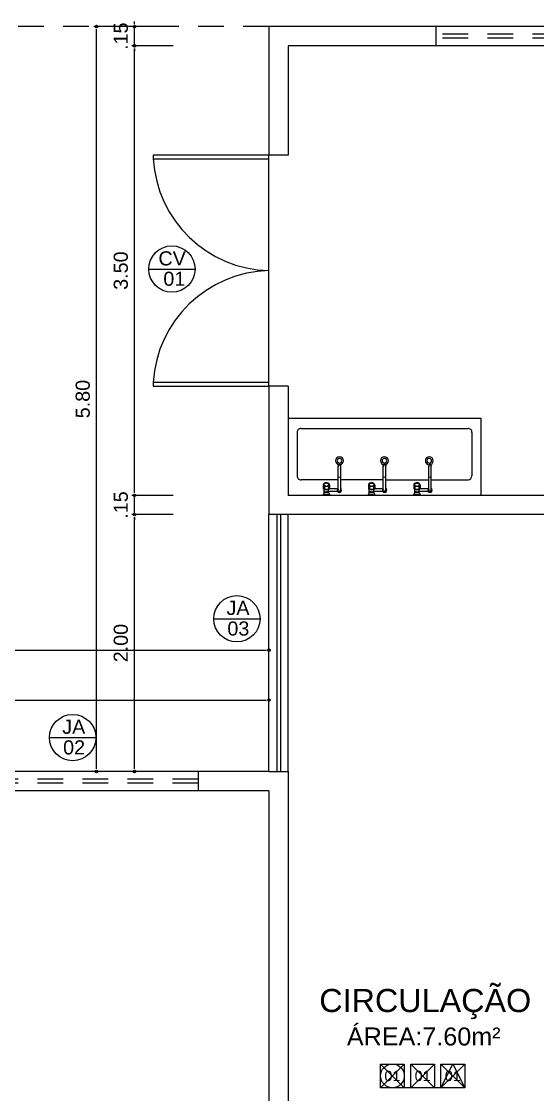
# Model space of a CAD drawing. Header units: millimetres. Extents: x 2125 to 3408, y 1171 to 1686.
# Drawn here: x 2905.72 to 2909.74, y 1473.12 to 1481.47 of the extents above; entities that cross this region are included whole.
import ezdxf
from ezdxf.enums import TextEntityAlignment as Align

# ---------------------------------------------------------------- set-up
doc = ezdxf.new("R2010")
doc.units = ezdxf.units.MM
doc.linetypes.add('CONTORNO_QUADRO_T', pattern=[0.35, 0.2, -0.15])
for name, color, linetype in [('APCOZ', 7, 'Continuous'), ('APCOZ-I', 251, 'Continuous'), ('at_Entity', 7, 'Continuous'), ('cotas', 7, 'Continuous'), ('ESQUADRIA', 3, 'Continuous'), ('Esquadrias portas', 7, 'Continuous'), ('Esquadrias_Portas', 2, 'Continuous'), ('JANELA2', 1, 'Continuous'), ('Layout_Equipamentos', 7, 'Continuous'), ('PAREDE', 4, 'Continuous'), ('soleira piso', 7, 'Continuous'), ('TEXTO01', 7, 'Continuous'), ('TEXTO02', 3, 'Continuous'), ('TEXTO03', 2, 'Continuous'), ('TEXTO_ESP_FORRO', 62, 'Continuous'), ('TEXTO_ESP_PAREDES', 10, 'Continuous'), ('TEXTO_ESP_PISO', 150, 'Continuous')]:
    doc.layers.add(name, color=color, linetype=linetype)
doc.styles.add('ARIAL', font='sanss___.ttf')
doc.styles.add('ROMANS', font='arial.ttf')
doc.styles.add('TEXTO1', font='swissko.ttf', dxfattribs={"width": 0.6, "height": 0.1})
doc.dimstyles.new('ESCALA75', dxfattribs={"dimtxt": 0.11, "dimasz": 0.02, "dimexe": 0.02, "dimexo": 0.04, "dimgap": 0.05, "dimtad": 1, "dimzin": 4, "dimdsep": 46, "dimtxsty": 'ROMANS', "dimblk1": 'PPC', "dimblk2": 'PPC', "dimsah": 1, "dimcen": 0.02, "dimclrd": 7, "dimclre": 7, "dimclrt": 3, "dimazin": 1, "dimtfac": 1, "dimtix": 1, "dimtmove": 0, "dimatfit": 3, "dimldrblk": 'PPC', "dimfxl": 0, "dimtolj": 1, "dimtzin": 12, "dimarcsym": 0})

# ---------------------------------------------------------------- blocks, each defined once
blk = doc.blocks.new('PPC')
at = {"color": 2}
blk.add_circle((0, 0), 0.5, dxfattribs=at)
blk = doc.blocks.new('*D1064')
at = {"layer": 'cotas', "color": 7, "lineweight": -2, "transparency": 16777216}
for p, q in [((2901.7967, 1475.8876), (2901.7967, 1476.2076)), ((2901.8167, 1476.1876), (2907.6267, 1476.1876)), ((2907.6467, 1475.8876), (2907.6467, 1476.2076))]:
    blk.add_line(p, q, dxfattribs=at)
at = {"layer": 'DEFPOINTS', "color": 0, "transparency": 16777216}
for p in [(2907.6467, 1476.1876), (2901.7967, 1475.1036), (2907.6467, 1475.1036)]:
    blk.add_point(p, dxfattribs=at)
at = {"layer": 'cotas', "color": 7, "lineweight": -2, "transparency": 16777216, "xscale": 0.02, "yscale": 0.02, "zscale": 0.02, "rotation": 180}
blk.add_blockref('PPC', (2901.7967, 1476.1876), dxfattribs=at)
at = {"layer": 'cotas', "color": 7, "lineweight": -2, "transparency": 16777216, "xscale": 0.02, "yscale": 0.02, "zscale": 0.02}
blk.add_blockref('PPC', (2907.6467, 1476.1876), dxfattribs=at)
at = {"layer": 'cotas', "color": 3, "transparency": 16777216, "insert": (2904.7217, 1476.2938), "char_height": 0.11, "attachment_point": 5, "style": 'ROMANS'}
blk.add_mtext('\\A1;5.85', dxfattribs=at)
blk = doc.blocks.new('*D1066')
at = {"layer": 'cotas', "color": 7, "lineweight": -2, "transparency": 16777216}
for p, q in [((2896.2467, 1476.2766), (2896.2467, 1476.5966)), ((2907.6467, 1476.2766), (2907.6467, 1476.5966)), ((2896.2667, 1476.5766), (2907.6267, 1476.5766))]:
    blk.add_line(p, q, dxfattribs=at)
at = {"layer": 'DEFPOINTS', "color": 0, "transparency": 16777216}
for p in [(2907.6467, 1476.5766), (2896.2467, 1475.7315), (2907.6467, 1475.7315)]:
    blk.add_point(p, dxfattribs=at)
at = {"layer": 'cotas', "color": 7, "lineweight": -2, "transparency": 16777216, "xscale": 0.02, "yscale": 0.02, "zscale": 0.02, "rotation": 180}
blk.add_blockref('PPC', (2896.2467, 1476.5766), dxfattribs=at)
at = {"layer": 'cotas', "color": 7, "lineweight": -2, "transparency": 16777216, "xscale": 0.02, "yscale": 0.02, "zscale": 0.02}
blk.add_blockref('PPC', (2907.6467, 1476.5766), dxfattribs=at)
at = {"layer": 'cotas', "color": 3, "transparency": 16777216, "insert": (2901.9467, 1476.6828), "char_height": 0.11, "attachment_point": 5, "style": 'ROMANS'}
blk.add_mtext('\\A1;11.40', dxfattribs=at)
blk = doc.blocks.new('*D1070')
at = {"layer": 'cotas', "color": 7, "lineweight": -2, "transparency": 16777216}
for p, q in [((2906.9009, 1477.6312), (2906.5809, 1477.6312)), ((2906.6009, 1475.6512), (2906.6009, 1477.6112)), ((2906.9009, 1475.6312), (2906.5809, 1475.6312))]:
    blk.add_line(p, q, dxfattribs=at)
at = {"layer": 'DEFPOINTS', "color": 0, "transparency": 16777216}
for p in [(2906.6009, 1477.6312), (2907.1209, 1477.6312), (2907.1209, 1475.6312)]:
    blk.add_point(p, dxfattribs=at)
at = {"layer": 'cotas', "color": 7, "lineweight": -2, "transparency": 16777216, "xscale": 0.02, "yscale": 0.02, "zscale": 0.02}
for p, rotation in [((2906.6009, 1477.6312), 90), ((2906.6009, 1475.6312), 270)]:
    blk.add_blockref('PPC', p, dxfattribs=dict(at, rotation=rotation))
at = {"layer": 'cotas', "color": 3, "transparency": 16777216, "insert": (2906.4947, 1476.6312), "char_height": 0.11, "attachment_point": 5, "rotation": 90, "style": 'ROMANS'}
blk.add_mtext('\\A1;2.00', dxfattribs=at)
blk = doc.blocks.new('*D1071')
at = {"layer": 'cotas', "color": 7, "lineweight": -2, "transparency": 16777216}
for p, q in [((2906.9009, 1477.7812), (2906.5809, 1477.7812)), ((2906.6009, 1477.8012), (2906.6009, 1477.8212)), ((2906.6009, 1477.6312), (2906.6009, 1477.7812)), ((2906.9009, 1477.6312), (2906.5809, 1477.6312)), ((2906.6009, 1477.6112), (2906.6009, 1477.5912))]:
    blk.add_line(p, q, dxfattribs=at)
at = {"layer": 'DEFPOINTS', "color": 0, "transparency": 16777216}
for p in [(2906.6009, 1477.7812), (2907.2709, 1477.7812), (2907.1209, 1477.6312)]:
    blk.add_point(p, dxfattribs=at)
at = {"layer": 'cotas', "color": 7, "lineweight": -2, "transparency": 16777216, "xscale": 0.02, "yscale": 0.02, "zscale": 0.02}
for p, rotation in [((2906.6009, 1477.7812), 270), ((2906.6009, 1477.6312), 90)]:
    blk.add_blockref('PPC', p, dxfattribs=dict(at, rotation=rotation))
at = {"layer": 'cotas', "color": 3, "transparency": 16777216, "insert": (2906.4947, 1477.7062), "char_height": 0.11, "attachment_point": 5, "rotation": 90, "style": 'ROMANS'}
blk.add_mtext('\\A1;.15', dxfattribs=at)
blk = doc.blocks.new('*D1072')
at = {"layer": 'cotas', "color": 7, "lineweight": -2, "transparency": 16777216}
for p, q in [((2906.9009, 1481.2812), (2906.5809, 1481.2812)), ((2906.6009, 1477.8012), (2906.6009, 1481.2612)), ((2906.9009, 1477.7812), (2906.5809, 1477.7812))]:
    blk.add_line(p, q, dxfattribs=at)
at = {"layer": 'DEFPOINTS', "color": 0, "transparency": 16777216}
for p in [(2906.6009, 1481.2812), (2907.2709, 1481.2812), (2907.2709, 1477.7812)]:
    blk.add_point(p, dxfattribs=at)
at = {"layer": 'cotas', "color": 7, "lineweight": -2, "transparency": 16777216, "xscale": 0.02, "yscale": 0.02, "zscale": 0.02}
for p, rotation in [((2906.6009, 1481.2812), 90), ((2906.6009, 1477.7812), 270)]:
    blk.add_blockref('PPC', p, dxfattribs=dict(at, rotation=rotation))
at = {"layer": 'cotas', "color": 3, "transparency": 16777216, "insert": (2906.4947, 1479.5312), "char_height": 0.11, "attachment_point": 5, "rotation": 90, "style": 'ROMANS'}
blk.add_mtext('\\A1;3.50', dxfattribs=at)
blk = doc.blocks.new('*D1073')
at = {"layer": 'cotas', "color": 7, "lineweight": -2, "transparency": 16777216}
for p, q in [((2906.6009, 1481.4512), (2906.6009, 1481.4712)), ((2906.9009, 1481.4312), (2906.5809, 1481.4312)), ((2906.6009, 1481.2812), (2906.6009, 1481.4312)), ((2906.9009, 1481.2812), (2906.5809, 1481.2812)), ((2906.6009, 1481.2612), (2906.6009, 1481.2412))]:
    blk.add_line(p, q, dxfattribs=at)
at = {"layer": 'DEFPOINTS', "color": 0, "transparency": 16777216}
for p in [(2906.6009, 1481.4312), (2907.2692, 1481.4312), (2907.2709, 1481.2812)]:
    blk.add_point(p, dxfattribs=at)
at = {"layer": 'cotas', "color": 7, "lineweight": -2, "transparency": 16777216, "xscale": 0.02, "yscale": 0.02, "zscale": 0.02}
for p, rotation in [((2906.6009, 1481.4312), 270), ((2906.6009, 1481.2812), 90)]:
    blk.add_blockref('PPC', p, dxfattribs=dict(at, rotation=rotation))
at = {"layer": 'cotas', "color": 3, "transparency": 16777216, "insert": (2906.4947, 1481.3562), "char_height": 0.11, "attachment_point": 5, "rotation": 90, "style": 'ROMANS'}
blk.add_mtext('\\A1;.15', dxfattribs=at)
blk = doc.blocks.new('*D1105')
at = {"layer": 'cotas', "color": 7, "lineweight": -2, "transparency": 16777216}
for p, q in [((2906.605, 1481.4312), (2906.285, 1481.4312)), ((2906.305, 1475.6512), (2906.305, 1481.4112)), ((2906.605, 1475.6312), (2906.285, 1475.6312))]:
    blk.add_line(p, q, dxfattribs=at)
at = {"layer": 'DEFPOINTS', "color": 0, "transparency": 16777216}
for p in [(2906.305, 1481.4312), (2907.6467, 1481.4312), (2907.6467, 1475.6312)]:
    blk.add_point(p, dxfattribs=at)
at = {"layer": 'cotas', "color": 7, "lineweight": -2, "transparency": 16777216, "xscale": 0.02, "yscale": 0.02, "zscale": 0.02}
for p, rotation in [((2906.305, 1481.4312), 90), ((2906.305, 1475.6312), 270)]:
    blk.add_blockref('PPC', p, dxfattribs=dict(at, rotation=rotation))
at = {"layer": 'cotas', "color": 3, "transparency": 16777216, "insert": (2906.1988, 1478.5312), "char_height": 0.11, "attachment_point": 5, "rotation": 90, "style": 'ROMANS'}
blk.add_mtext('\\A1;5.80', dxfattribs=at)
blk = doc.blocks.new('new block19')
at = {"layer": 'APCOZ'}
for p, q in [((0.3881, 0.0547), (0.3881, 0.2257)), ((0.4081, 0.0547), (0.4081, 0.2257)), ((0.7396, 0.0547), (0.7396, 0.2257)), ((0.7596, 0.0547), (0.7596, 0.2257)), ((1.0927, 0.0547), (1.0927, 0.2257)), ((1.1127, 0.0547), (1.1127, 0.2257)), ((0.279, 0.0215), (0.2682, -0.0001)), ((0.2716, 0.0797), (0.2716, 0.0581)), ((0.279, 0.0215), (0.279, 0.0456)), ((0.3142, 0.0215), (0.3142, 0.0307)), ((0.384, 0.0307), (0.3142, 0.0307)), ((0.3142, 0.0215), (0.3249, -0.0001)), ((0.384, 0.0507), (0.3192, 0.0507)), ((0.3216, 0.0797), (0.3216, 0.0581)), ((0.6305, 0.0215), (0.6197, -0.0001)), ((0.6231, 0.0797), (0.6231, 0.0581)), ((0.6305, 0.0215), (0.6305, 0.0456)), ((0.6657, 0.0215), (0.6657, 0.0307)), ((0.7355, 0.0307), (0.6657, 0.0307)), ((0.6657, 0.0215), (0.6764, -0.0001)), ((0.7355, 0.0507), (0.6707, 0.0507)), ((0.6731, 0.0797), (0.6731, 0.0581)), ((0.9836, 0.0215), (0.9729, -0.0001)), ((0.9762, 0.0797), (0.9762, 0.0581)), ((0.9836, 0.0215), (0.9836, 0.0456)), ((1.0188, 0.0215), (1.0188, 0.0307)), ((1.0887, 0.0307), (1.0188, 0.0307)), ((1.0188, 0.0215), (1.0296, -0.0001)), ((1.0887, 0.0507), (1.0239, 0.0507)), ((1.0262, 0.0797), (1.0262, 0.0581))]:
    blk.add_line(p, q, dxfattribs=at)
at = {"layer": 'APCOZ', "linetype": 'Continuous'}
for points in [[(0.3215, 0.0802, 0), (0.321, 0.0834, 0), (0.3197, 0.0864, 0), (0.3176, 0.0893, 0), (0.3148, 0.0918, 0), (0.3114, 0.0939, 0), (0.3075, 0.0956, 0), (0.3033, 0.0967, 0), (0.2988, 0.0973, 0), (0.2943, 0.0973, 0), (0.2898, 0.0967, 0), (0.2856, 0.0956, 0), (0.2817, 0.0939, 0), (0.2783, 0.0918, 0), (0.2755, 0.0893, 0), (0.2734, 0.0864, 0), (0.2721, 0.0834, 0), (0.2716, 0.0802, 0)], [(0.6731, 0.0802, 0), (0.6725, 0.0834, 0), (0.6712, 0.0864, 0), (0.6691, 0.0893, 0), (0.6663, 0.0918, 0), (0.6629, 0.0939, 0), (0.6591, 0.0956, 0), (0.6548, 0.0967, 0), (0.6503, 0.0973, 0), (0.6458, 0.0973, 0), (0.6413, 0.0967, 0), (0.6371, 0.0956, 0), (0.6332, 0.0939, 0), (0.6298, 0.0918, 0), (0.6271, 0.0893, 0), (0.625, 0.0864, 0), (0.6236, 0.0834, 0), (0.6231, 0.0802, 0)], [(1.0262, 0.0802, 0), (1.0257, 0.0834, 0), (1.0243, 0.0864, 0), (1.0223, 0.0893, 0), (1.0195, 0.0918, 0), (1.0161, 0.0939, 0), (1.0122, 0.0956, 0), (1.008, 0.0967, 0), (1.0035, 0.0973, 0), (0.999, 0.0973, 0), (0.9945, 0.0967, 0), (0.9903, 0.0956, 0), (0.9864, 0.0939, 0), (0.983, 0.0918, 0), (0.9802, 0.0893, 0), (0.9781, 0.0864, 0), (0.9768, 0.0834, 0), (0.9762, 0.0802, 0)], [(0.2716, 0.0581, 0), (0.2719, 0.0553, 0), (0.2728, 0.0526, 0), (0.2743, 0.0501, 0), (0.2764, 0.0477, 0), (0.279, 0.0456, 0)], [(0.3192, 0.0507, 0), (0.3201, 0.0521, 0), (0.3207, 0.0536, 0), (0.3212, 0.0551, 0), (0.3215, 0.0566, 0), (0.3216, 0.0581, 0)], [(0.6231, 0.0581, 0), (0.6234, 0.0553, 0), (0.6243, 0.0526, 0), (0.6258, 0.0501, 0), (0.6279, 0.0477, 0), (0.6305, 0.0456, 0)], [(0.6707, 0.0507, 0), (0.6716, 0.0521, 0), (0.6722, 0.0536, 0), (0.6727, 0.0551, 0), (0.673, 0.0566, 0), (0.6731, 0.0581, 0)], [(0.9762, 0.0581, 0), (0.9765, 0.0553, 0), (0.9775, 0.0526, 0), (0.979, 0.0501, 0), (0.981, 0.0477, 0), (0.9836, 0.0456, 0)], [(1.0239, 0.0507, 0), (1.0247, 0.0521, 0), (1.0254, 0.0536, 0), (1.0258, 0.0551, 0), (1.0261, 0.0566, 0), (1.0262, 0.0581, 0)]]:
    blk.add_polyline3d(points, dxfattribs=at)
at = {"layer": 'APCOZ'}
for centre, radius, start, end in [((0.3981, 0.2307), 0.0112, 333.72082, 206.27918), ((0.7496, 0.2307), 0.0112, 333.72082, 206.27918), ((1.1027, 0.2307), 0.0112, 333.72082, 206.27918), ((0.3981, 0.0407), 0.0173, 125.41872, 144.5813), ((0.3981, 0.0407), 0.0173, 215.4187, 324.5813), ((0.3981, 0.0407), 0.0173, 35.4187, 54.58128), ((0.3981, 0.0407), 0.0173, 324.5813, 35.4187), ((0.7496, 0.0407), 0.0173, 125.41872, 144.5813), ((0.7496, 0.0407), 0.0173, 215.4187, 324.5813), ((0.7496, 0.0407), 0.0173, 35.4187, 54.58128), ((0.7496, 0.0407), 0.0173, 324.5813, 35.4187), ((1.1027, 0.0407), 0.0173, 125.41872, 144.5813), ((1.1027, 0.0407), 0.0173, 215.4187, 324.5813), ((1.1027, 0.0407), 0.0173, 35.4187, 54.58128), ((1.1027, 0.0407), 0.0173, 324.5813, 35.4187)]:
    blk.add_arc(centre, radius, start, end, dxfattribs=at)
at = {"layer": 'APCOZ-I'}
for p, q in [((0.3881, 0.2257), (0.3881, 0.2307)), ((0.4081, 0.2257), (0.4081, 0.2307)), ((0.7396, 0.2257), (0.7396, 0.2307)), ((0.7596, 0.2257), (0.7596, 0.2307)), ((1.0927, 0.2257), (1.0927, 0.2307)), ((1.1127, 0.2257), (1.1127, 0.2307)), ((0.279, 0.0215), (0.3142, 0.0215)), ((0.2809, 0.066), (0.2809, 0.0446)), ((0.3122, 0.066), (0.3122, 0.0446)), ((0.3142, 0.0307), (0.3142, 0.0456)), ((0.3881, 0.0371), (0.3881, 0.0547)), ((0.4081, 0.0371), (0.4081, 0.0547)), ((0.6305, 0.0215), (0.6657, 0.0215)), ((0.6324, 0.066), (0.6324, 0.0446)), ((0.6637, 0.066), (0.6637, 0.0446)), ((0.6657, 0.0307), (0.6657, 0.0456)), ((0.7396, 0.0371), (0.7396, 0.0547)), ((0.7596, 0.0371), (0.7596, 0.0547)), ((0.9836, 0.0215), (1.0188, 0.0215)), ((0.9856, 0.066), (0.9856, 0.0446)), ((1.0169, 0.066), (1.0169, 0.0446)), ((1.0188, 0.0307), (1.0188, 0.0456)), ((1.0927, 0.0371), (1.0927, 0.0547)), ((1.1127, 0.0371), (1.1127, 0.0547))]:
    blk.add_line(p, q, dxfattribs=at)
at = {"layer": 'APCOZ-I', "linetype": 'Continuous'}
for points in [[(0.2771, 0.0833, 0), (0.2775, 0.0812, 0), (0.2787, 0.0791, 0), (0.2806, 0.0772, 0), (0.2831, 0.0756, 0), (0.2863, 0.0743, 0), (0.2898, 0.0733, 0), (0.2936, 0.0728, 0), (0.2975, 0.0727, 0), (0.3014, 0.073, 0), (0.3051, 0.0737, 0), (0.3085, 0.0749, 0), (0.3113, 0.0764, 0), (0.3136, 0.0781, 0), (0.3151, 0.0801, 0), (0.3159, 0.0822, 0), (0.3159, 0.0844, 0), (0.3151, 0.0865, 0), (0.3136, 0.0885, 0), (0.3113, 0.0903, 0), (0.3085, 0.0918, 0), (0.3051, 0.0929, 0), (0.3014, 0.0937, 0), (0.2975, 0.094, 0), (0.2936, 0.0939, 0), (0.2898, 0.0933, 0), (0.2863, 0.0924, 0), (0.2831, 0.0911, 0), (0.2806, 0.0894, 0), (0.2787, 0.0875, 0), (0.2775, 0.0855, 0), (0.2771, 0.0833, 0)], [(0.6286, 0.0833, 0), (0.629, 0.0812, 0), (0.6302, 0.0791, 0), (0.6321, 0.0772, 0), (0.6347, 0.0756, 0), (0.6378, 0.0743, 0), (0.6413, 0.0733, 0), (0.6451, 0.0728, 0), (0.6491, 0.0727, 0), (0.653, 0.073, 0), (0.6567, 0.0737, 0), (0.66, 0.0749, 0), (0.6629, 0.0764, 0), (0.6651, 0.0781, 0), (0.6667, 0.0801, 0), (0.6675, 0.0822, 0), (0.6675, 0.0844, 0), (0.6667, 0.0865, 0), (0.6651, 0.0885, 0), (0.6629, 0.0903, 0), (0.66, 0.0918, 0), (0.6567, 0.0929, 0), (0.653, 0.0937, 0), (0.6491, 0.094, 0), (0.6451, 0.0939, 0), (0.6413, 0.0933, 0), (0.6378, 0.0924, 0), (0.6347, 0.0911, 0), (0.6321, 0.0894, 0), (0.6302, 0.0875, 0), (0.629, 0.0855, 0), (0.6286, 0.0833, 0)], [(0.9818, 0.0833, 0), (0.9821, 0.0812, 0), (0.9833, 0.0791, 0), (0.9852, 0.0772, 0), (0.9878, 0.0756, 0), (0.9909, 0.0743, 0), (0.9945, 0.0733, 0), (0.9983, 0.0728, 0), (1.0022, 0.0727, 0), (1.0061, 0.073, 0), (1.0098, 0.0737, 0), (1.0131, 0.0749, 0), (1.016, 0.0764, 0), (1.0182, 0.0781, 0), (1.0198, 0.0801, 0), (1.0206, 0.0822, 0), (1.0206, 0.0844, 0), (1.0198, 0.0865, 0), (1.0182, 0.0885, 0), (1.016, 0.0903, 0), (1.0131, 0.0918, 0), (1.0098, 0.0929, 0), (1.0061, 0.0937, 0), (1.0022, 0.094, 0), (0.9983, 0.0939, 0), (0.9945, 0.0933, 0), (0.9909, 0.0924, 0), (0.9878, 0.0911, 0), (0.9852, 0.0894, 0), (0.9833, 0.0875, 0), (0.9821, 0.0855, 0), (0.9818, 0.0833, 0)], [(0.2716, 0.0802, 0), (0.2718, 0.0771, 0), (0.2728, 0.0742, 0), (0.2746, 0.0713, 0), (0.2769, 0.0688, 0), (0.2799, 0.0666, 0)], [(0.279, 0.0456, 0), (0.2792, 0.0454, 0), (0.2794, 0.0453, 0), (0.2797, 0.0451, 0), (0.2799, 0.045, 0), (0.2801, 0.0448, 0)], [(0.313, 0.0448, 0), (0.3132, 0.045, 0), (0.3135, 0.0451, 0), (0.3137, 0.0453, 0), (0.3139, 0.0454, 0), (0.3142, 0.0456, 0)], [(0.3132, 0.0666, 0), (0.3161, 0.0687, 0), (0.3184, 0.0712, 0), (0.3202, 0.0739, 0), (0.3212, 0.0768, 0), (0.3216, 0.0797, 0)], [(0.3142, 0.0456, 0), (0.3154, 0.0465, 0), (0.3165, 0.0475, 0), (0.3175, 0.0485, 0), (0.3184, 0.0496, 0), (0.3192, 0.0507, 0)], [(0.6231, 0.0802, 0), (0.6234, 0.0771, 0), (0.6244, 0.0742, 0), (0.6261, 0.0713, 0), (0.6285, 0.0688, 0), (0.6314, 0.0666, 0)], [(0.6305, 0.0456, 0), (0.6307, 0.0454, 0), (0.6309, 0.0453, 0), (0.6312, 0.0451, 0), (0.6314, 0.045, 0), (0.6317, 0.0448, 0)], [(0.6645, 0.0448, 0), (0.6647, 0.045, 0), (0.665, 0.0451, 0), (0.6652, 0.0453, 0), (0.6655, 0.0454, 0), (0.6657, 0.0456, 0)], [(0.6647, 0.0666, 0), (0.6676, 0.0687, 0), (0.67, 0.0712, 0), (0.6717, 0.0739, 0), (0.6727, 0.0768, 0), (0.6731, 0.0797, 0)], [(0.6657, 0.0456, 0), (0.6669, 0.0465, 0), (0.668, 0.0475, 0), (0.669, 0.0485, 0), (0.6699, 0.0496, 0), (0.6707, 0.0507, 0)], [(0.9762, 0.0802, 0), (0.9765, 0.0771, 0), (0.9775, 0.0742, 0), (0.9792, 0.0713, 0), (0.9816, 0.0688, 0), (0.9846, 0.0666, 0)], [(0.9836, 0.0456, 0), (0.9838, 0.0454, 0), (0.9841, 0.0453, 0), (0.9843, 0.0451, 0), (0.9846, 0.045, 0), (0.9848, 0.0448, 0)], [(1.0176, 0.0448, 0), (1.0179, 0.045, 0), (1.0181, 0.0451, 0), (1.0184, 0.0453, 0), (1.0186, 0.0454, 0), (1.0188, 0.0456, 0)], [(1.0179, 0.0666, 0), (1.0208, 0.0687, 0), (1.0231, 0.0712, 0), (1.0248, 0.0739, 0), (1.0259, 0.0768, 0), (1.0262, 0.0797, 0)], [(1.0188, 0.0456, 0), (1.02, 0.0465, 0), (1.0212, 0.0475, 0), (1.0222, 0.0485, 0), (1.0231, 0.0496, 0), (1.0239, 0.0507, 0)]]:
    blk.add_polyline3d(points, dxfattribs=at)
at = {"layer": 'APCOZ-I'}
for centre, radius, start, end in [((0.3981, 0.2307), 0.01, 0, 180), ((0.7496, 0.2307), 0.01, 0, 180), ((1.1027, 0.2307), 0.01, 0, 180), ((0.3981, 0.1642), 0.0233, 244.55551, 295.44449), ((0.7496, 0.1642), 0.0233, 244.55551, 295.44449), ((1.1027, 0.1642), 0.0233, 244.55551, 295.44449), ((0.2966, -0.2752), 0.2786, 84.37523, 95.62477), ((0.2966, -0.0496), 0.0816, 77.53823, 102.46177), ((0.281, 0.0683), 0.002, 237.84409, 296.02511), ((0.2812, 0.0465), 0.002, 238.43251, 285.68606), ((0.2966, -0.0082), 0.0549, 74.31395, 105.68605), ((0.2966, 0.0364), 0.0335, 63.97489, 116.02511), ((0.3121, 0.0683), 0.002, 243.97489, 302.15591), ((0.3119, 0.0465), 0.002, 254.31395, 301.56748), ((0.3981, 0.0407), 0.0173, 144.5813, 215.4187), ((0.3981, 0.0407), 0.0126, 142.25181, 37.74819), ((0.3981, 0.0581), 0.0233, 244.55551, 295.44449), ((0.6481, -0.2752), 0.2786, 84.37523, 95.62477), ((0.6481, -0.0496), 0.0816, 77.53823, 102.46177), ((0.6325, 0.0683), 0.002, 237.84409, 296.02511), ((0.6327, 0.0465), 0.002, 238.43251, 285.68606), ((0.6481, -0.0082), 0.0549, 74.31395, 105.68605), ((0.6481, 0.0364), 0.0335, 63.97489, 116.02511), ((0.6637, 0.0683), 0.002, 243.97489, 302.15591), ((0.6635, 0.0465), 0.002, 254.31395, 301.56748), ((0.7496, 0.0407), 0.0173, 144.5813, 215.4187), ((0.7496, 0.0407), 0.0126, 142.25181, 37.74819), ((0.7496, 0.0581), 0.0233, 244.55551, 295.44449), ((1.0012, -0.2752), 0.2786, 84.37523, 95.62477), ((1.0012, -0.0496), 0.0816, 77.53823, 102.46177), ((0.9856, 0.0683), 0.002, 237.84409, 296.02511), ((0.9858, 0.0465), 0.002, 238.43251, 285.68606), ((1.0012, -0.0082), 0.0549, 74.31395, 105.68605), ((1.0012, 0.0364), 0.0335, 63.97489, 116.02511), ((1.0168, 0.0683), 0.002, 243.97489, 302.15591), ((1.0166, 0.0465), 0.002, 254.31395, 301.56748), ((1.1027, 0.0407), 0.0173, 144.5813, 215.4187), ((1.1027, 0.0407), 0.0126, 142.25181, 37.74819), ((1.1027, 0.0581), 0.0233, 244.55551, 295.44449)]:
    blk.add_arc(centre, radius, start, end, dxfattribs=at)
at = {"layer": 'at_Entity', "color": 0}
for p, q in [((0, 0.601), (1.4982, 0.601)), ((1.4982, 0.601), (1.4982, 0)), ((0.0995, 0.5206), (1.3987, 0.5206)), ((0.0698, 0.4909), (0.0698, 0.1524)), ((1.4284, 0.4909), (1.4284, 0.1524)), ((0.3881, 0.1206), (0.0995, 0.1206)), ((0.7396, 0.1206), (0.4081, 0.1206)), ((0.7596, 0.1206), (1.0927, 0.1206)), ((1.1127, 0.1206), (1.3987, 0.1206))]:
    blk.add_line(p, q, dxfattribs=at)
for centre, radius, start, end in [((0.0968, 0.4936), 0.0271, 84.35558, 185.64442), ((1.4011, 0.4933), 0.0273, 354.97023, 95.02977), ((0.3989, 0.2698), 0.0307, 90, 180), ((0.3989, 0.2698), 0.0307, 180, 270), ((0.3989, 0.2698), 0.018, 90, 180), ((0.3989, 0.2698), 0.018, 180, 270), ((0.3989, 0.2698), 0.0307, 360, 90), ((0.3989, 0.2698), 0.018, 360, 90), ((0.3989, 0.2698), 0.018, 270, 0), ((0.3989, 0.2698), 0.0307, 270, 0), ((0.748, 0.2698), 0.0307, 90, 180), ((0.748, 0.2698), 0.0307, 180, 270), ((0.748, 0.2698), 0.018, 90, 180), ((0.748, 0.2698), 0.018, 180, 270), ((0.748, 0.2698), 0.0307, 360, 90), ((0.748, 0.2698), 0.018, 360, 90), ((0.748, 0.2698), 0.018, 270, 0), ((0.748, 0.2698), 0.0307, 270, 0), ((1.0972, 0.2698), 0.0307, 90, 180), ((1.0972, 0.2698), 0.0307, 180, 270), ((1.0972, 0.2698), 0.018, 90, 180), ((1.0972, 0.2698), 0.018, 180, 270), ((1.0972, 0.2698), 0.0307, 360, 90), ((1.0972, 0.2698), 0.018, 360, 90), ((1.0972, 0.2698), 0.018, 270, 0), ((1.0972, 0.2698), 0.0307, 270, 0), ((0.0988, 0.1497), 0.0291, 174.72421, 271.32592), ((1.3934, 0.1552), 0.0349, 278.69023, 357.13145)]:
    blk.add_arc(centre, radius, start, end, dxfattribs=at)
blk = doc.blocks.new('Esp_Pis_Par_For_Esc100')
at = {"layer": 'DEFPOINTS'}
for p, q in [((0, 0.37), (0.37, 0)), ((0.37, 0.37), (0, 0)), ((0.47, 0.37), (0.84, 0)), ((0.84, 0.37), (0.47, 0)), ((0.94, 0.37), (1.31, 0)), ((1.31, 0.37), (0.94, 0)), ((0.47, 0), (0.37, 0)), ((0.94, 0), (0.84, 0))]:
    blk.add_line(p, q, dxfattribs=at)
for points in [[(0.37, 0.37), (0.37, 0), (0, 0), (0, 0.37)], [(1.31, 0.37), (1.31, 0), (0.94, 0), (0.94, 0.37)]]:
    blk.add_lwpolyline(points, close=True, dxfattribs=at)
at = {"layer": 'TEXTO_ESP_FORRO'}
blk.add_lwpolyline([(0.94, 0), (1.125, 0.37), (1.31, 0)], close=True, dxfattribs=at)
at = {"layer": 'TEXTO_ESP_PAREDES'}
blk.add_lwpolyline([(0.84, 0.37), (0.84, 0), (0.47, 0), (0.47, 0.37)], close=True, dxfattribs=at)
at = {"layer": 'TEXTO_ESP_PISO'}
blk.add_circle((0.185, 0.185), 0.185, dxfattribs=at)
at = {"layer": 'TEXTO_ESP_FORRO', "color": 3, "linetype": 'ByBlock', "style": 'ARIAL', "text_generation_flag": 6}
blk.add_attdef('FOR', text='', height=0.16, rotation=180, dxfattribs=at).set_placement((1.125, 0.185), align=Align.MIDDLE_CENTER)
at = {"layer": 'TEXTO_ESP_PAREDES', "color": 3, "linetype": 'ByBlock', "ltscale": 0.0001, "style": 'ARIAL', "text_generation_flag": 6}
blk.add_attdef('PAR', text='', height=0.16, rotation=180, dxfattribs=at).set_placement((0.655, 0.185), align=Align.MIDDLE_CENTER)
at = {"layer": 'TEXTO_ESP_PISO', "color": 3, "linetype": 'ByBlock', "style": 'ARIAL', "text_generation_flag": 6}
blk.add_attdef('PIS', text='', height=0.16, rotation=180, dxfattribs=at).set_placement((0.185, 0.185), align=Align.MIDDLE_CENTER)

msp = doc.modelspace()

# ---------------------------------------------------------------- linework, layer by layer
at = {"layer": 'ESQUADRIA', "linetype": 'CONTORNO_QUADRO_T'}
for p, q in [((2910.9467, 1481.3712), (2908.9467, 1481.3712)), ((2910.9467, 1481.3412), (2908.9467, 1481.3412)), ((2907.0967, 1475.5712), (2905.0967, 1475.5712)), ((2907.0967, 1475.5412), (2905.0967, 1475.5412))]:
    msp.add_line(p, q, dxfattribs=at)
at = {"layer": 'ESQUADRIA'}
for p, q in [((2907.7067, 1477.6312), (2907.7067, 1475.6312)), ((2907.7367, 1477.6312), (2907.7367, 1475.6312))]:
    msp.add_line(p, q, dxfattribs=at)
at = {"layer": 'Esquadrias portas'}
for centre, start, end in [((2907.6688, 1480.4546), 183.31419, 268.62785), ((2907.6688, 1478.6078), 91.37215, 176.68581)]:
    msp.add_arc(centre, 0.9237, start, end, dxfattribs=at)
at = {"layer": 'Esquadrias_Portas'}
for p, q in [((2907.6467, 1480.4312), (2906.7467, 1480.4312)), ((2906.7467, 1480.4312), (2906.7467, 1480.4012)), ((2906.7467, 1480.4012), (2907.6467, 1480.4012)), ((2907.7967, 1480.4312), (2907.6467, 1480.4312)), ((2907.6467, 1480.4012), (2907.6467, 1480.4312)), ((2907.6467, 1478.6612), (2906.7467, 1478.6612)), ((2906.7467, 1478.6612), (2906.7467, 1478.6312)), ((2906.7467, 1478.6312), (2907.6467, 1478.6312)), ((2907.6467, 1478.6312), (2907.6467, 1478.6612)), ((2907.7967, 1478.6312), (2907.6467, 1478.6312))]:
    msp.add_line(p, q, dxfattribs=at)
at = {"layer": 'JANELA2'}
for p, q in [((2908.9467, 1481.2812), (2908.9467, 1481.4312)), ((2907.7967, 1477.6312), (2907.6467, 1477.6312)), ((2907.6467, 1475.6312), (2907.6467, 1477.6312)), ((2907.7967, 1475.6312), (2907.7967, 1477.6312)), ((2907.0967, 1475.6312), (2907.0967, 1475.4812)), ((2907.6467, 1475.6312), (2907.7967, 1475.6312))]:
    msp.add_line(p, q, dxfattribs=at)
at = {"layer": 'PAREDE', "linetype": 'Continuous'}
for p, q in [((2907.6467, 1481.4312), (2907.6467, 1480.4312)), ((2937.6967, 1481.4312), (2907.6467, 1481.4312)), ((2915.2467, 1481.2812), (2907.7967, 1481.2812)), ((2907.6467, 1478.6312), (2907.6467, 1477.6312)), ((2914.1617, 1477.7812), (2907.7967, 1477.7812)), ((2914.1617, 1477.6312), (2907.7967, 1477.6312)), ((2907.6467, 1475.6312), (2896.2467, 1475.6312)), ((2907.6467, 1475.4812), (2901.7967, 1475.4812))]:
    msp.add_line(p, q, dxfattribs=at)
at = {"layer": 'PAREDE'}
for p, q in [((2907.7967, 1481.2812), (2907.7967, 1480.4312)), ((2907.7967, 1478.6312), (2907.7967, 1477.7812)), ((2907.7967, 1475.6312), (2907.7967, 1471.8312)), ((2907.6467, 1475.4812), (2907.6467, 1471.9812))]:
    msp.add_line(p, q, dxfattribs=at)
at = {"layer": 'soleira piso'}
msp.add_line((2907.6467, 1478.6612), (2907.6467, 1480.4012), dxfattribs=at)
at = {"layer": 'TEXTO01', "linetype": 'CONTORNO_QUADRO_T'}
msp.add_line((2907.6467, 1481.4312), (2900.6467, 1481.4312), dxfattribs=at)
at = {"layer": 'TEXTO01'}
for p, q in [((2906.7114, 1479.5436), (2907.0722, 1479.5436)), ((2907.2172, 1476.8208), (2907.5779, 1476.8208)), ((2905.9395, 1475.8952), (2906.3003, 1475.8952))]:
    msp.add_line(p, q, dxfattribs=at)
for centre in [(2906.8918, 1479.5436), (2907.3975, 1476.8208), (2906.1199, 1475.8952)]:
    msp.add_circle(centre, 0.1804, dxfattribs=at)

# ---------------------------------------------------------------- block references
at = {"layer": 'Layout_Equipamentos'}
msp.add_blockref('new block19', (2907.7967, 1477.7812), dxfattribs=at)
at = {"layer": 'TEXTO02', "xscale": 0.5, "yscale": 0.5, "zscale": 0.5}
msp.add_blockref('Esp_Pis_Par_For_Esc100', (2908.5145, 1473.1685), dxfattribs=at).add_auto_attribs({'PIS': '01', 'PAR': '01', 'FOR': '01'})

# ---------------------------------------------------------------- texts
at = {"layer": 'TEXTO01', "ltscale": 0.0001, "char_height": 0.11, "width": 0.330365, "attachment_point": 1, "style": 'TEXTO1'}
for s, insert in [('{\\fSansSerif|b0|i0|c2|p2;\\W1;CV}', (2906.787, 1479.6815)), ('{\\fSansSerif|b0|i0|c2|p2;\\W1;01}', (2906.8252, 1479.523)), ('{\\fSansSerif|b0|i0|c2|p2;\\W1;JA}', (2907.3164, 1476.9603)), ('{\\fSansSerif|b0|i0|c2|p2;\\W1;03}', (2907.3232, 1476.7997)), ('{\\fSansSerif|b0|i0|c2|p2;\\W1;JA}', (2906.0388, 1476.0347)), ('{\\fSansSerif|b0|i0|c2|p2;\\W1;02}', (2906.0455, 1475.8741))]:
    msp.add_mtext(s, dxfattribs=dict(at, insert=insert))
at = {"layer": 'TEXTO03', "ltscale": 0.0001, "insert": (2908.104, 1473.9382), "char_height": 0.12, "width": 1.466226, "attachment_point": 1, "style": 'TEXTO1'}
msp.add_mtext('\\pi-0.0659;{\\fSansSerif|b0|i0|c2|p2;\\H1.5x;\\W1;\\C2;CIRCULAÇÃO\\P\\pi0.14883;\\H0.77777x;\\C3;ÁREA:7.60m²}', dxfattribs=at)

# ---------------------------------------------------------------- dimensions: what is measured, and where the dimension line sits
at = {"layer": 'cotas'}
for base, p1, p2, picture, middle in [((2906.305, 1481.4312), (2907.6467, 1475.6312), (2907.6467, 1481.4312), '*D1105', (2906.1988, 1478.5312)), ((2906.6009, 1477.6312), (2907.1209, 1475.6312), (2907.1209, 1477.6312), '*D1070', (2906.4947, 1476.6312))]:
    dim = msp.add_linear_dim(base=base, p1=p1, p2=p2, angle=90, dimstyle='ESCALA75', dxfattribs=at)
    dim.commit()
    dim.dimension.update_dxf_attribs({"geometry": picture, "text_midpoint": middle})
for base, p1, p2, picture, middle in [((2906.6009, 1481.4312), (2907.2709, 1481.2812), (2907.2692, 1481.4312), '*D1073', (2906.4947, 1481.3562)), ((2906.6009, 1481.2812), (2907.2709, 1477.7812), (2907.2709, 1481.2812), '*D1072', (2906.4947, 1479.5312)), ((2906.6009, 1477.7812), (2907.1209, 1477.6312), (2907.2709, 1477.7812), '*D1071', (2906.4947, 1477.7062))]:
    dim = msp.add_linear_dim(base=base, p1=p1, p2=p2, angle=90, dimstyle='ESCALA75', override={"dimtmove": 1}, dxfattribs=at)
    dim.commit()
    dim.dimension.update_dxf_attribs({"geometry": picture, "text_midpoint": middle})
dim = msp.add_linear_dim(base=(2907.6467, 1476.5766), p1=(2896.2467, 1475.7315), p2=(2907.6467, 1475.7315), dimstyle='ESCALA75', dxfattribs=at)
dim.commit()
dim.dimension.update_dxf_attribs({"geometry": '*D1066', "text_midpoint": (2901.9467, 1476.6828)})
dim = msp.add_linear_dim(base=(2907.6467, 1476.1876), p1=(2901.7967, 1475.1036), p2=(2907.6467, 1475.1036), dimstyle='ESCALA75', override={"dimtmove": 1}, dxfattribs=at)
dim.commit()
dim.dimension.update_dxf_attribs({"geometry": '*D1064', "text_midpoint": (2904.7217, 1476.2938)})

doc.saveas('drawing.dxf')
